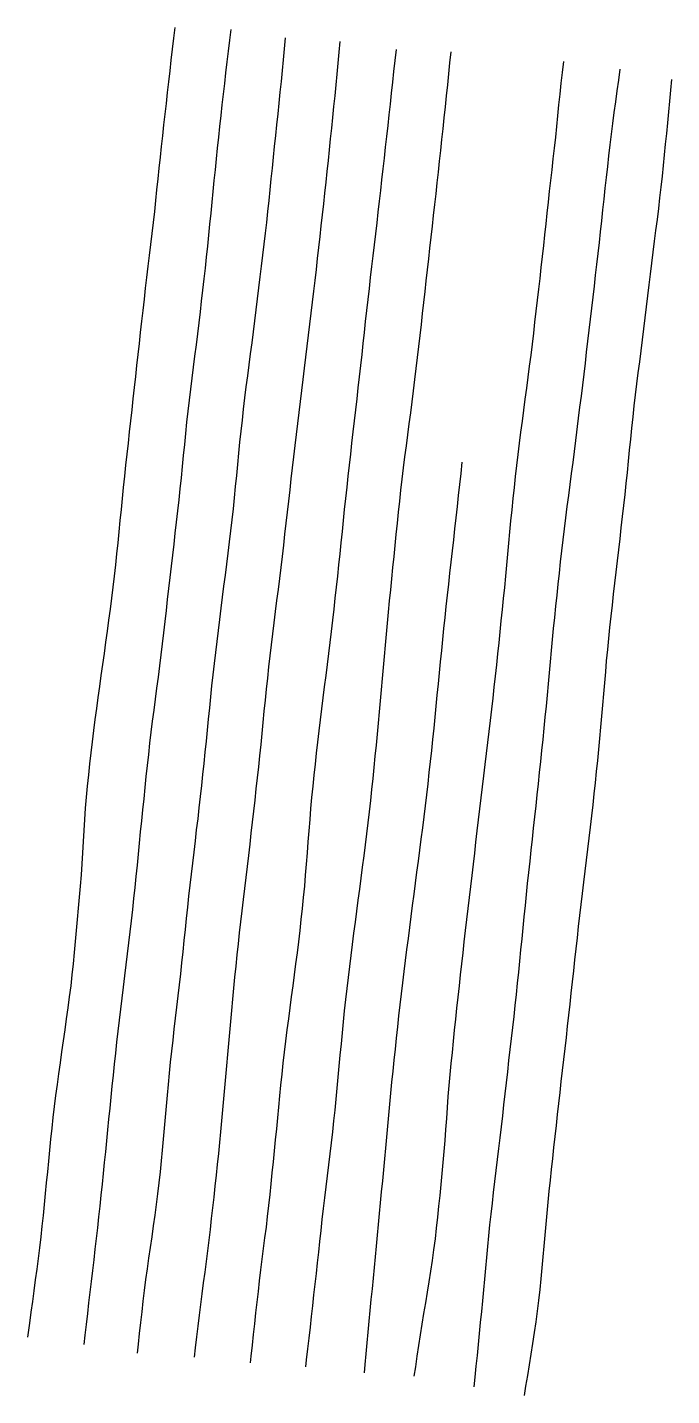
# Model space of a CAD drawing. Header units: metres. Extents: x 378910 to 378968, y 5843120 to 5843243.
import ezdxf

# ---------------------------------------------------------------- set-up
doc = ezdxf.new("R2010")
doc.units = ezdxf.units.M
for name, color, linetype, lineweight in [('A-Nord A.1 DA280', 70, 'Continuous', 30), ('A-Nord A.2 DA280', 72, 'Continuous', 30), ('A-Nord A.3 DA280', 74, 'Continuous', 30), ('A-Nord B.1 DA280', 150, 'Continuous', 30), ('A-Nord B.2 DA280', 152, 'Continuous', 30), ('A-Nord B.3 DA280', 154, 'Continuous', 30), ('BorWin 4.1 DA280', 31, 'Continuous', 30), ('BorWin 4.2 DA280', 30, 'Continuous', 30), ('DolWin 4.1 DA280', 211, 'Continuous', 30), ('DolWin 4.2 DA280', 241, 'Continuous', 30)]:
    doc.layers.add(name, color=color, linetype=linetype, lineweight=lineweight)

msp = doc.modelspace()

# ---------------------------------------------------------------- linework, layer by layer
at = {"layer": 'A-Nord A.1 DA280'}
msp.add_polyline3d([(378923.451, 5843243.181, 15.322), (378923.334, 5843242.2, 15.156), (378923.219, 5843241.22, 14.986), (378923.105, 5843240.243, 14.808), (378922.991, 5843239.267, 14.615), (378922.878, 5843238.293, 14.406), (378922.767, 5843237.326, 14.186), (378922.658, 5843236.357, 13.959), (378922.551, 5843235.392, 13.73), (378922.445, 5843234.421, 13.498), (378922.34, 5843233.454, 13.266), (378922.236, 5843232.491, 13.033), (378922.129, 5843231.523, 12.801), (378922.023, 5843230.553, 12.574), (378921.918, 5843229.582, 12.355), (378921.815, 5843228.607, 12.152), (378921.714, 5843227.631, 11.965), (378921.611, 5843226.652, 11.793), (378921.503, 5843225.671, 11.635), (378921.389, 5843224.692, 11.49), (378921.27, 5843223.705, 11.35), (378921.15, 5843222.721, 11.213), (378921.031, 5843221.741, 11.079), (378920.914, 5843220.751, 10.949), (378920.8, 5843219.77, 10.827), (378920.686, 5843218.779, 10.713), (378920.574, 5843217.789, 10.61), (378920.463, 5843216.806, 10.517), (378920.351, 5843215.813, 10.433), (378920.24, 5843214.823, 10.36), (378920.129, 5843213.83, 10.298), (378920.019, 5843212.839, 10.245), (378919.909, 5843211.842, 10.199), (378919.8, 5843210.852, 10.159), (378919.691, 5843209.861, 10.126), (378919.581, 5843208.863, 10.099), (378919.471, 5843207.869, 10.076), (378919.361, 5843206.877, 10.056), (378919.252, 5843205.883, 10.04), (378919.144, 5843204.891, 10.024), (378919.036, 5843203.896, 10.007), (378918.929, 5843202.901, 9.989), (378918.824, 5843201.906, 9.973), (378918.722, 5843200.913, 9.959), (378918.621, 5843199.915, 9.945), (378918.523, 5843198.921, 9.936), (378918.425, 5843197.922, 9.93), (378918.328, 5843196.93, 9.928), (378918.226, 5843195.934, 9.93), (378918.121, 5843194.944, 9.934), (378918.009, 5843193.95, 9.94), (378917.889, 5843192.955, 9.947), (378917.764, 5843191.964, 9.954), (378917.635, 5843190.974, 9.961), (378917.503, 5843189.978, 9.968), (378917.372, 5843188.99, 9.972), (378917.238, 5843188.001, 9.977), (378917.101, 5843187.006, 9.981), (378916.963, 5843186.018, 9.983), (378916.823, 5843185.024, 9.983), (378916.684, 5843184.033, 9.98), (378916.548, 5843183.048, 9.976), (378916.414, 5843182.054, 9.972), (378916.283, 5843181.065, 9.97), (378916.157, 5843180.074, 9.97), (378916.033, 5843179.077, 9.969), (378915.915, 5843178.085, 9.97), (378915.801, 5843177.092, 9.972), (378915.693, 5843176.098, 9.973), (378915.59, 5843175.101, 9.97), (378915.495, 5843174.108, 9.961), (378915.413, 5843173.113, 9.947), (378915.343, 5843172.114, 9.932), (378915.285, 5843171.113, 9.92), (378915.234, 5843170.118, 9.912), (378915.181, 5843169.122, 9.911), (378915.12, 5843168.124, 9.915), (378915.047, 5843167.123, 9.923), (378914.964, 5843166.128, 9.93), (378914.872, 5843165.132, 9.932), (378914.778, 5843164.135, 9.926), (378914.686, 5843163.138, 9.916), (378914.598, 5843162.144, 9.91), (378914.515, 5843161.148, 9.917), (378914.427, 5843160.156, 9.941), (378914.329, 5843159.156, 9.983), (378914.224, 5843158.163, 10.038), (378914.11, 5843157.176, 10.106), (378913.984, 5843156.187, 10.184), (378913.85, 5843155.197, 10.271), (378913.712, 5843154.213, 10.363), (378913.572, 5843153.223, 10.46), (378913.432, 5843152.236, 10.564), (378913.293, 5843151.257, 10.676), (378913.154, 5843150.275, 10.798), (378913.02, 5843149.291, 10.931), (378912.883, 5843148.309, 11.075), (378912.751, 5843147.333, 11.227), (378912.627, 5843146.352, 11.388), (378912.51, 5843145.374, 11.556), (378912.402, 5843144.397, 11.73), (378912.3, 5843143.415, 11.909), (378912.205, 5843142.438, 12.09), (378912.11, 5843141.458, 12.273), (378912.015, 5843140.486, 12.457), (378911.92, 5843139.505, 12.647), (378911.827, 5843138.53, 12.843), (378911.735, 5843137.556, 13.046), (378911.633, 5843136.583, 13.256), (378911.525, 5843135.611, 13.478), (378911.414, 5843134.646, 13.711), (378911.299, 5843133.679, 13.946), (378911.18, 5843132.717, 14.181), (378911.058, 5843131.755, 14.416), (378910.932, 5843130.789, 14.65), (378910.803, 5843129.822, 14.874), (378910.672, 5843128.855, 15.085), (378910.538, 5843127.885, 15.287), (378910.401, 5843126.915, 15.484), (378910.22, 5843125.646, 15.737)], dxfattribs=at)
at = {"layer": 'A-Nord A.2 DA280'}
msp.add_polyline3d([(378928.467, 5843242.991, 15.594), (378928.35, 5843242.019, 15.377), (378928.234, 5843241.051, 15.158), (378928.12, 5843240.083, 14.934), (378928.007, 5843239.112, 14.703), (378927.897, 5843238.145, 14.464), (378927.789, 5843237.186, 14.222), (378927.68, 5843236.22, 13.978), (378927.572, 5843235.258, 13.738), (378927.466, 5843234.291, 13.499), (378927.361, 5843233.325, 13.264), (378927.26, 5843232.354, 13.034), (378927.16, 5843231.382, 12.811), (378927.057, 5843230.41, 12.599), (378926.958, 5843229.442, 12.396), (378926.86, 5843228.465, 12.2), (378926.764, 5843227.487, 12.013), (378926.668, 5843226.507, 11.841), (378926.571, 5843225.524, 11.684), (378926.472, 5843224.539, 11.54), (378926.371, 5843223.554, 11.399), (378926.269, 5843222.569, 11.258), (378926.163, 5843221.581, 11.115), (378926.054, 5843220.604, 10.976), (378925.94, 5843219.614, 10.839), (378925.826, 5843218.627, 10.712), (378925.711, 5843217.646, 10.597), (378925.593, 5843216.657, 10.49), (378925.473, 5843215.669, 10.393), (378925.35, 5843214.68, 10.302), (378925.225, 5843213.69, 10.219), (378925.099, 5843212.7, 10.143), (378924.974, 5843211.711, 10.074), (378924.85, 5843210.718, 10.016), (378924.73, 5843209.731, 9.969), (378924.616, 5843208.737, 9.934), (378924.509, 5843207.743, 9.916), (378924.409, 5843206.75, 9.914), (378924.311, 5843205.754, 9.921), (378924.211, 5843204.756, 9.93), (378924.112, 5843203.766, 9.937), (378924.01, 5843202.771, 9.94), (378923.907, 5843201.771, 9.938), (378923.801, 5843200.78, 9.932), (378923.693, 5843199.787, 9.921), (378923.58, 5843198.795, 9.906), (378923.465, 5843197.801, 9.887), (378923.349, 5843196.805, 9.868), (378923.232, 5843195.814, 9.852), (378923.118, 5843194.821, 9.839), (378923.004, 5843193.824, 9.832), (378922.89, 5843192.83, 9.83), (378922.777, 5843191.84, 9.833), (378922.665, 5843190.843, 9.841), (378922.554, 5843189.854, 9.854), (378922.441, 5843188.857, 9.869), (378922.325, 5843187.862, 9.882), (378922.206, 5843186.872, 9.891), (378922.082, 5843185.881, 9.893), (378921.952, 5843184.888, 9.891), (378921.816, 5843183.894, 9.888), (378921.686, 5843182.906, 9.887), (378921.556, 5843181.915, 9.886), (378921.429, 5843180.924, 9.885), (378921.307, 5843179.932, 9.886), (378921.19, 5843178.939, 9.886), (378921.077, 5843177.945, 9.889), (378920.968, 5843176.948, 9.894), (378920.862, 5843175.949, 9.903), (378920.758, 5843174.961, 9.918), (378920.656, 5843173.967, 9.935), (378920.553, 5843172.974, 9.954), (378920.449, 5843171.973, 9.975), (378920.351, 5843170.982, 9.997), (378920.253, 5843169.988, 10.016), (378920.156, 5843168.997, 10.029), (378920.057, 5843167.999, 10.036), (378919.956, 5843166.998, 10.036), (378919.854, 5843166.005, 10.031), (378919.748, 5843165.015, 10.021), (378919.638, 5843164.021, 10.007), (378919.523, 5843163.024, 9.992), (378919.407, 5843162.033, 9.979), (378919.29, 5843161.04, 9.972), (378919.172, 5843160.047, 9.972), (378919.056, 5843159.052, 9.981), (378918.938, 5843158.061, 10.002), (378918.819, 5843157.072, 10.039), (378918.698, 5843156.076, 10.089), (378918.579, 5843155.088, 10.152), (378918.46, 5843154.099, 10.229), (378918.342, 5843153.106, 10.32), (378918.227, 5843152.119, 10.421), (378918.116, 5843151.133, 10.532), (378918.008, 5843150.146, 10.652), (378917.903, 5843149.156, 10.78), (378917.802, 5843148.175, 10.915), (378917.704, 5843147.188, 11.06), (378917.607, 5843146.205, 11.213), (378917.509, 5843145.226, 11.375), (378917.412, 5843144.243, 11.55), (378917.315, 5843143.267, 11.736), (378917.218, 5843142.29, 11.932), (378917.119, 5843141.317, 12.131), (378917.019, 5843140.341, 12.332), (378916.918, 5843139.368, 12.534), (378916.815, 5843138.394, 12.733), (378916.709, 5843137.418, 12.933), (378916.601, 5843136.444, 13.141), (378916.498, 5843135.474, 13.366), (378916.393, 5843134.511, 13.601), (378916.284, 5843133.545, 13.844), (378916.171, 5843132.585, 14.089), (378916.056, 5843131.626, 14.337), (378915.942, 5843130.661, 14.585), (378915.828, 5843129.697, 14.825), (378915.714, 5843128.729, 15.056), (378915.601, 5843127.762, 15.28), (378915.489, 5843126.796, 15.502), (378915.378, 5843125.829, 15.725), (378915.282, 5843124.987, 15.917)], dxfattribs=at)
at = {"layer": 'A-Nord A.3 DA280'}
msp.add_polyline3d([(378933.338, 5843242.234, 15.536), (378933.25, 5843241.253, 15.339), (378933.161, 5843240.277, 15.142), (378933.07, 5843239.302, 14.944), (378932.976, 5843238.328, 14.741), (378932.88, 5843237.353, 14.53), (378932.783, 5843236.381, 14.312), (378932.683, 5843235.41, 14.092), (378932.581, 5843234.442, 13.871), (378932.48, 5843233.472, 13.649), (378932.377, 5843232.499, 13.425), (378932.276, 5843231.53, 13.204), (378932.177, 5843230.56, 12.987), (378932.075, 5843229.585, 12.778), (378931.975, 5843228.615, 12.576), (378931.875, 5843227.638, 12.379), (378931.771, 5843226.662, 12.188), (378931.663, 5843225.685, 12.005), (378931.551, 5843224.704, 11.832), (378931.436, 5843223.723, 11.667), (378931.32, 5843222.744, 11.507), (378931.203, 5843221.768, 11.351), (378931.083, 5843220.785, 11.195), (378930.962, 5843219.803, 11.043), (378930.84, 5843218.819, 10.898), (378930.72, 5843217.835, 10.767), (378930.597, 5843216.851, 10.647), (378930.472, 5843215.867, 10.541), (378930.345, 5843214.88, 10.449), (378930.216, 5843213.891, 10.37), (378930.088, 5843212.9, 10.305), (378929.96, 5843211.91, 10.25), (378929.835, 5843210.919, 10.205), (378929.713, 5843209.93, 10.167), (378929.594, 5843208.934, 10.132), (378929.479, 5843207.944, 10.102), (378929.368, 5843206.949, 10.079), (378929.266, 5843205.953, 10.067), (378929.168, 5843204.959, 10.061), (378929.072, 5843203.962, 10.058), (378928.976, 5843202.969, 10.054), (378928.878, 5843201.975, 10.052), (378928.776, 5843200.98, 10.053), (378928.669, 5843199.984, 10.058), (378928.558, 5843198.991, 10.062), (378928.443, 5843197.995, 10.062), (378928.326, 5843197.004, 10.06), (378928.204, 5843196.012, 10.055), (378928.079, 5843195.019, 10.051), (378927.956, 5843194.024, 10.048), (378927.831, 5843193.034, 10.043), (378927.706, 5843192.044, 10.036), (378927.581, 5843191.052, 10.026), (378927.455, 5843190.058, 10.016), (378927.329, 5843189.063, 10.004), (378927.206, 5843188.075, 9.992), (378927.085, 5843187.081, 9.978), (378926.969, 5843186.087, 9.967), (378926.858, 5843185.094, 9.959), (378926.751, 5843184.099, 9.953), (378926.647, 5843183.102, 9.947), (378926.55, 5843182.109, 9.942), (378926.453, 5843181.115, 9.938), (378926.354, 5843180.12, 9.935), (378926.254, 5843179.128, 9.932), (378926.152, 5843178.132, 9.929), (378926.05, 5843177.136, 9.928), (378925.945, 5843176.142, 9.931), (378925.838, 5843175.152, 9.936), (378925.729, 5843174.153, 9.943), (378925.617, 5843173.163, 9.948), (378925.499, 5843172.166, 9.952), (378925.378, 5843171.172, 9.953), (378925.262, 5843170.177, 9.954), (378925.144, 5843169.185, 9.955), (378925.026, 5843168.195, 9.958), (378924.908, 5843167.197, 9.961), (378924.795, 5843166.21, 9.962), (378924.685, 5843165.215, 9.964), (378924.578, 5843164.221, 9.966), (378924.474, 5843163.219, 9.972), (378924.371, 5843162.232, 9.983), (378924.268, 5843161.236, 10.001), (378924.162, 5843160.24, 10.023), (378924.054, 5843159.249, 10.05), (378923.946, 5843158.255, 10.085), (378923.835, 5843157.262, 10.125), (378923.721, 5843156.267, 10.167), (378923.606, 5843155.273, 10.212), (378923.49, 5843154.28, 10.261), (378923.374, 5843153.294, 10.318), (378923.259, 5843152.301, 10.383), (378923.147, 5843151.31, 10.458), (378923.039, 5843150.318, 10.545), (378922.938, 5843149.332, 10.646), (378922.842, 5843148.338, 10.763), (378922.752, 5843147.358, 10.892), (378922.666, 5843146.369, 11.038), (378922.582, 5843145.384, 11.194), (378922.497, 5843144.4, 11.355), (378922.41, 5843143.421, 11.522), (378922.319, 5843142.438, 11.695), (378922.225, 5843141.459, 11.874), (378922.126, 5843140.478, 12.059), (378922.021, 5843139.507, 12.248), (378921.906, 5843138.526, 12.446), (378921.784, 5843137.561, 12.65), (378921.652, 5843136.592, 12.864), (378921.515, 5843135.627, 13.086), (378921.376, 5843134.662, 13.311), (378921.236, 5843133.698, 13.541), (378921.097, 5843132.735, 13.775), (378920.962, 5843131.775, 14.012), (378920.831, 5843130.812, 14.251), (378920.708, 5843129.852, 14.49), (378920.591, 5843128.889, 14.73), (378920.478, 5843127.919, 14.968), (378920.369, 5843126.957, 15.203), (378920.262, 5843125.988, 15.438), (378920.157, 5843125.025, 15.671), (378920.07, 5843124.22, 15.865)], dxfattribs=at)
at = {"layer": 'A-Nord B.1 DA280'}
msp.add_polyline3d([(378938.266, 5843241.922, 15.546), (378938.165, 5843240.944, 15.352), (378938.067, 5843239.968, 15.156), (378937.973, 5843238.993, 14.955), (378937.883, 5843238.017, 14.745), (378937.793, 5843237.049, 14.529), (378937.7, 5843236.075, 14.305), (378937.604, 5843235.108, 14.08), (378937.503, 5843234.138, 13.852), (378937.4, 5843233.167, 13.622), (378937.298, 5843232.198, 13.394), (378937.197, 5843231.228, 13.174), (378937.096, 5843230.255, 12.961), (378936.991, 5843229.285, 12.757), (378936.885, 5843228.306, 12.555), (378936.779, 5843227.337, 12.358), (378936.671, 5843226.355, 12.167), (378936.563, 5843225.381, 11.987), (378936.454, 5843224.404, 11.814), (378936.343, 5843223.421, 11.646), (378936.231, 5843222.442, 11.484), (378936.117, 5843221.463, 11.326), (378936.001, 5843220.481, 11.172), (378935.884, 5843219.498, 11.026), (378935.767, 5843218.511, 10.887), (378935.648, 5843217.532, 10.761), (378935.527, 5843216.546, 10.643), (378935.408, 5843215.556, 10.533), (378935.289, 5843214.571, 10.432), (378935.171, 5843213.579, 10.343), (378935.054, 5843212.591, 10.267), (378934.936, 5843211.597, 10.202), (378934.819, 5843210.609, 10.147), (378934.7, 5843209.614, 10.098), (378934.58, 5843208.623, 10.057), (378934.46, 5843207.633, 10.022), (378934.339, 5843206.636, 9.993), (378934.222, 5843205.647, 9.971), (378934.105, 5843204.659, 9.955), (378933.988, 5843203.661, 9.944), (378933.872, 5843202.667, 9.942), (378933.758, 5843201.676, 9.942), (378933.644, 5843200.678, 9.942), (378933.531, 5843199.688, 9.939), (378933.417, 5843198.695, 9.933), (378933.303, 5843197.697, 9.925), (378933.191, 5843196.709, 9.918), (378933.074, 5843195.708, 9.913), (378932.953, 5843194.722, 9.911), (378932.831, 5843193.726, 9.914), (378932.707, 5843192.74, 9.919), (378932.581, 5843191.74, 9.922), (378932.458, 5843190.754, 9.922), (378932.336, 5843189.759, 9.919), (378932.215, 5843188.766, 9.914), (378932.096, 5843187.771, 9.905), (378931.98, 5843186.777, 9.894), (378931.867, 5843185.788, 9.882), (378931.758, 5843184.795, 9.875), (378931.652, 5843183.798, 9.873), (378931.549, 5843182.805, 9.876), (378931.45, 5843181.808, 9.88), (378931.352, 5843180.814, 9.884), (378931.254, 5843179.819, 9.883), (378931.153, 5843178.824, 9.879), (378931.049, 5843177.829, 9.873), (378930.944, 5843176.837, 9.868), (378930.835, 5843175.834, 9.864), (378930.727, 5843174.846, 9.862), (378930.617, 5843173.851, 9.863), (378930.507, 5843172.857, 9.865), (378930.395, 5843171.868, 9.866), (378930.28, 5843170.87, 9.866), (378930.165, 5843169.878, 9.867), (378930.048, 5843168.881, 9.869), (378929.93, 5843167.888, 9.871), (378929.812, 5843166.897, 9.876), (378929.693, 5843165.906, 9.882), (378929.574, 5843164.916, 9.889), (378929.456, 5843163.918, 9.895), (378929.341, 5843162.928, 9.9), (378929.229, 5843161.936, 9.907), (378929.12, 5843160.939, 9.915), (378929.015, 5843159.946, 9.931), (378928.909, 5843158.949, 9.961), (378928.809, 5843157.952, 10.01), (378928.712, 5843156.965, 10.072), (378928.618, 5843155.971, 10.14), (378928.525, 5843154.974, 10.209), (378928.434, 5843153.984, 10.278), (378928.343, 5843152.989, 10.347), (378928.253, 5843151.993, 10.415), (378928.165, 5843151.001, 10.485), (378928.078, 5843150.009, 10.56), (378927.993, 5843149.019, 10.642), (378927.908, 5843148.029, 10.737), (378927.821, 5843147.034, 10.851), (378927.737, 5843146.048, 10.987), (378927.651, 5843145.064, 11.141), (378927.56, 5843144.086, 11.309), (378927.464, 5843143.105, 11.487), (378927.362, 5843142.124, 11.671), (378927.258, 5843141.149, 11.858), (378927.153, 5843140.175, 12.047), (378927.046, 5843139.199, 12.243), (378926.94, 5843138.223, 12.451), (378926.835, 5843137.256, 12.669), (378926.724, 5843136.285, 12.897), (378926.607, 5843135.319, 13.133), (378926.491, 5843134.361, 13.379), (378926.374, 5843133.401, 13.634), (378926.253, 5843132.441, 13.887), (378926.129, 5843131.477, 14.134), (378926.005, 5843130.514, 14.371), (378925.882, 5843129.551, 14.599), (378925.761, 5843128.585, 14.818), (378925.641, 5843127.615, 15.03), (378925.522, 5843126.643, 15.237), (378925.403, 5843125.673, 15.442), (378925.284, 5843124.702, 15.647), (378925.178, 5843123.842, 15.827)], dxfattribs=at)
at = {"layer": 'A-Nord B.2 DA280'}
msp.add_polyline3d([(378943.304, 5843241.181, 15.415), (378943.191, 5843240.201, 15.229), (378943.081, 5843239.226, 15.042), (378942.974, 5843238.25, 14.849), (378942.869, 5843237.275, 14.65), (378942.766, 5843236.302, 14.438), (378942.662, 5843235.334, 14.219), (378942.555, 5843234.363, 14.001), (378942.446, 5843233.393, 13.786), (378942.335, 5843232.421, 13.571), (378942.223, 5843231.45, 13.353), (378942.111, 5843230.48, 13.131), (378942, 5843229.512, 12.909), (378941.889, 5843228.541, 12.691), (378941.78, 5843227.575, 12.483), (378941.67, 5843226.599, 12.28), (378941.56, 5843225.627, 12.087), (378941.448, 5843224.649, 11.903), (378941.335, 5843223.67, 11.729), (378941.22, 5843222.686, 11.563), (378941.106, 5843221.71, 11.403), (378940.99, 5843220.726, 11.249), (378940.876, 5843219.747, 11.105), (378940.764, 5843218.761, 10.97), (378940.652, 5843217.778, 10.844), (378940.541, 5843216.787, 10.724), (378940.431, 5843215.802, 10.615), (378940.322, 5843214.809, 10.518), (378940.213, 5843213.82, 10.435), (378940.103, 5843212.827, 10.364), (378939.992, 5843211.836, 10.3), (378939.879, 5843210.844, 10.24), (378939.766, 5843209.854, 10.183), (378939.653, 5843208.857, 10.128), (378939.54, 5843207.866, 10.083), (378939.428, 5843206.877, 10.055), (378939.315, 5843205.882, 10.046), (378939.202, 5843204.89, 10.051), (378939.088, 5843203.893, 10.06), (378938.978, 5843202.901, 10.07), (378938.868, 5843201.908, 10.077), (378938.761, 5843200.913, 10.08), (378938.656, 5843199.919, 10.081), (378938.554, 5843198.921, 10.079), (378938.452, 5843197.931, 10.074), (378938.349, 5843196.932, 10.065), (378938.247, 5843195.938, 10.054), (378938.143, 5843194.945, 10.041), (378938.037, 5843193.948, 10.028), (378937.929, 5843192.956, 10.013), (378937.817, 5843191.96, 9.998), (378937.704, 5843190.972, 9.985), (378937.588, 5843189.978, 9.976), (378937.471, 5843188.982, 9.972), (378937.353, 5843187.989, 9.969), (378937.231, 5843186.994, 9.964), (378937.108, 5843186.004, 9.96), (378936.984, 5843185.012, 9.956), (378936.859, 5843184.021, 9.951), (378936.734, 5843183.029, 9.944), (378936.609, 5843182.033, 9.937), (378936.489, 5843181.044, 9.932), (378936.369, 5843180.052, 9.929), (378936.251, 5843179.055, 9.926), (378936.137, 5843178.065, 9.92), (378936.027, 5843177.071, 9.914), (378935.92, 5843176.075, 9.908), (378935.819, 5843175.082, 9.907), (378935.724, 5843174.086, 9.911), (378935.636, 5843173.089, 9.921), (378935.553, 5843172.095, 9.936), (378935.474, 5843171.098, 9.952), (378935.397, 5843170.103, 9.968), (378935.319, 5843169.1, 9.98), (378935.24, 5843168.103, 9.988), (378935.158, 5843167.105, 9.991), (378935.071, 5843166.114, 9.991), (378934.977, 5843165.117, 9.993), (378934.876, 5843164.12, 9.997), (378934.767, 5843163.126, 10.003), (378934.653, 5843162.135, 10.01), (378934.535, 5843161.139, 10.021), (378934.414, 5843160.15, 10.036), (378934.288, 5843159.155, 10.059), (378934.159, 5843158.169, 10.088), (378934.027, 5843157.172, 10.123), (378933.896, 5843156.187, 10.163), (378933.764, 5843155.19, 10.209), (378933.635, 5843154.206, 10.264), (378933.508, 5843153.214, 10.329), (378933.385, 5843152.222, 10.406), (378933.268, 5843151.238, 10.495), (378933.154, 5843150.247, 10.598), (378933.045, 5843149.257, 10.715), (378932.943, 5843148.273, 10.846), (378932.847, 5843147.293, 10.988), (378932.752, 5843146.304, 11.138), (378932.656, 5843145.326, 11.288), (378932.559, 5843144.334, 11.441), (378932.462, 5843143.355, 11.59), (378932.364, 5843142.37, 11.741), (378932.265, 5843141.386, 11.894), (378932.166, 5843140.407, 12.051), (378932.066, 5843139.423, 12.214), (378931.963, 5843138.444, 12.384), (378931.857, 5843137.466, 12.566), (378931.746, 5843136.491, 12.763), (378931.63, 5843135.52, 12.983), (378931.508, 5843134.56, 13.223), (378931.387, 5843133.604, 13.476), (378931.263, 5843132.642, 13.733), (378931.142, 5843131.683, 13.984), (378931.026, 5843130.72, 14.23), (378930.912, 5843129.754, 14.472), (378930.802, 5843128.79, 14.71), (378930.694, 5843127.825, 14.94), (378930.587, 5843126.858, 15.164), (378930.482, 5843125.888, 15.387), (378930.376, 5843124.919, 15.61), (378930.27, 5843123.953, 15.833), (378930.206, 5843123.362, 15.968)], dxfattribs=at)
at = {"layer": 'A-Nord B.3 DA280'}
msp.add_polyline3d([(378948.207, 5843240.982, 15.245), (378948.107, 5843239.991, 15.13), (378948.005, 5843239.003, 15.009), (378947.902, 5843238.016, 14.879), (378947.798, 5843237.032, 14.739), (378947.693, 5843236.049, 14.589), (378947.589, 5843235.067, 14.425), (378947.485, 5843234.087, 14.245), (378947.381, 5843233.113, 14.051), (378947.277, 5843232.14, 13.846), (378947.172, 5843231.166, 13.638), (378947.066, 5843230.196, 13.429), (378946.958, 5843229.224, 13.218), (378946.853, 5843228.25, 13.011), (378946.746, 5843227.279, 12.807), (378946.638, 5843226.302, 12.604), (378946.529, 5843225.329, 12.405), (378946.418, 5843224.352, 12.208), (378946.308, 5843223.383, 12.018), (378946.198, 5843222.403, 11.827), (378946.087, 5843221.427, 11.641), (378945.976, 5843220.447, 11.46), (378945.867, 5843219.469, 11.289), (378945.758, 5843218.488, 11.134), (378945.649, 5843217.504, 10.997), (378945.54, 5843216.519, 10.879), (378945.429, 5843215.53, 10.776), (378945.316, 5843214.539, 10.686), (378945.201, 5843213.548, 10.605), (378945.083, 5843212.556, 10.529), (378944.964, 5843211.57, 10.456), (378944.841, 5843210.577, 10.384), (378944.714, 5843209.593, 10.313), (378944.583, 5843208.6, 10.245), (378944.453, 5843207.611, 10.181), (378944.323, 5843206.619, 10.124), (378944.193, 5843205.629, 10.08), (378944.065, 5843204.637, 10.052), (378943.941, 5843203.648, 10.038), (378943.823, 5843202.653, 10.036), (378943.708, 5843201.656, 10.039), (378943.598, 5843200.67, 10.043), (378943.492, 5843199.676, 10.042), (378943.388, 5843198.679, 10.037), (378943.286, 5843197.686, 10.026), (378943.185, 5843196.687, 10.012), (378943.086, 5843195.695, 9.996), (378942.987, 5843194.702, 9.981), (378942.887, 5843193.704, 9.971), (378942.79, 5843192.71, 9.97), (378942.693, 5843191.714, 9.972), (378942.598, 5843190.719, 9.977), (378942.504, 5843189.725, 9.982), (378942.409, 5843188.726, 9.987), (378942.316, 5843187.731, 9.99), (378942.224, 5843186.732, 9.989), (378942.135, 5843185.741, 9.987), (378942.046, 5843184.742, 9.982), (378941.958, 5843183.749, 9.974), (378941.866, 5843182.747, 9.964), (378941.774, 5843181.755, 9.951), (378941.682, 5843180.758, 9.94), (378941.591, 5843179.766, 9.93), (378941.499, 5843178.767, 9.921), (378941.406, 5843177.775, 9.914), (378941.308, 5843176.777, 9.911), (378941.206, 5843175.785, 9.911), (378941.1, 5843174.788, 9.911), (378940.992, 5843173.795, 9.908), (378940.881, 5843172.8, 9.903), (378940.767, 5843171.81, 9.901), (378940.65, 5843170.813, 9.904), (378940.528, 5843169.824, 9.913), (378940.402, 5843168.834, 9.928), (378940.271, 5843167.835, 9.944), (378940.139, 5843166.847, 9.958), (378940.008, 5843165.856, 9.97), (378939.876, 5843164.864, 9.981), (378939.745, 5843163.873, 9.989), (378939.616, 5843162.884, 9.996), (378939.487, 5843161.891, 10), (378939.361, 5843160.897, 10.005), (378939.237, 5843159.904, 10.013), (378939.115, 5843158.914, 10.027), (378938.993, 5843157.921, 10.049), (378938.875, 5843156.929, 10.08), (378938.761, 5843155.936, 10.118), (378938.653, 5843154.941, 10.162), (378938.552, 5843153.951, 10.212), (378938.454, 5843152.957, 10.271), (378938.359, 5843151.963, 10.339), (378938.265, 5843150.969, 10.418), (378938.174, 5843149.979, 10.511), (378938.083, 5843148.99, 10.623), (378937.991, 5843148.002, 10.755), (378937.895, 5843147.019, 10.904), (378937.797, 5843146.033, 11.064), (378937.694, 5843145.051, 11.231), (378937.587, 5843144.074, 11.393), (378937.478, 5843143.095, 11.544), (378937.365, 5843142.11, 11.686), (378937.249, 5843141.127, 11.818), (378937.129, 5843140.137, 11.943), (378937.01, 5843139.154, 12.059), (378936.889, 5843138.168, 12.173), (378936.768, 5843137.185, 12.296), (378936.65, 5843136.203, 12.442), (378936.539, 5843135.223, 12.62), (378936.435, 5843134.25, 12.835), (378936.335, 5843133.29, 13.076), (378936.23, 5843132.324, 13.332), (378936.123, 5843131.364, 13.588), (378936.013, 5843130.401, 13.841), (378935.903, 5843129.441, 14.085), (378935.794, 5843128.472, 14.32), (378935.689, 5843127.508, 14.539), (378935.581, 5843126.537, 14.754), (378935.471, 5843125.564, 14.973), (378935.359, 5843124.597, 15.19), (378935.248, 5843123.629, 15.405), (378935.172, 5843122.978, 15.549)], dxfattribs=at)
at = {"layer": 'BorWin 4.1 DA280'}
msp.add_polyline3d([(378963.383, 5843239.421, 15.56), (378963.244, 5843238.446, 15.363), (378963.108, 5843237.475, 15.163), (378962.977, 5843236.505, 14.96), (378962.848, 5843235.534, 14.751), (378962.723, 5843234.568, 14.532), (378962.603, 5843233.603, 14.306), (378962.488, 5843232.637, 14.08), (378962.372, 5843231.66, 13.857), (378962.26, 5843230.692, 13.641), (378962.151, 5843229.724, 13.433), (378962.044, 5843228.751, 13.233), (378961.938, 5843227.771, 13.039), (378961.831, 5843226.798, 12.853), (378961.723, 5843225.818, 12.664), (378961.616, 5843224.845, 12.477), (378961.506, 5843223.868, 12.292), (378961.396, 5843222.89, 12.111), (378961.285, 5843221.913, 11.934), (378961.173, 5843220.932, 11.763), (378961.06, 5843219.953, 11.602), (378960.945, 5843218.97, 11.452), (378960.83, 5843217.987, 11.313), (378960.715, 5843217.002, 11.18), (378960.6, 5843216.02, 11.051), (378960.483, 5843215.033, 10.93), (378960.367, 5843214.048, 10.821), (378960.25, 5843213.053, 10.722), (378960.133, 5843212.066, 10.636), (378960.015, 5843211.078, 10.556), (378959.895, 5843210.091, 10.483), (378959.771, 5843209.096, 10.416), (378959.648, 5843208.107, 10.357), (378959.401, 5843206.125, 10.265), (378959.274, 5843205.133, 10.232), (378959.145, 5843204.14, 10.204), (378959.016, 5843203.148, 10.18), (378958.888, 5843202.16, 10.16), (378958.759, 5843201.167, 10.144), (378958.632, 5843200.177, 10.131), (378958.507, 5843199.185, 10.119), (378958.382, 5843198.193, 10.108), (378958.261, 5843197.199, 10.097), (378958.143, 5843196.204, 10.085), (378958.029, 5843195.212, 10.073), (378957.919, 5843194.219, 10.063), (378957.813, 5843193.223, 10.057), (378957.709, 5843192.228, 10.052), (378957.604, 5843191.233, 10.049), (378957.501, 5843190.238, 10.048), (378957.403, 5843189.247, 10.049), (378957.308, 5843188.249, 10.053), (378957.216, 5843187.252, 10.059), (378957.124, 5843186.26, 10.066), (378957.032, 5843185.264, 10.071), (378956.939, 5843184.267, 10.074), (378956.846, 5843183.27, 10.073), (378956.751, 5843182.276, 10.071), (378956.655, 5843181.276, 10.07), (378956.558, 5843180.284, 10.072), (378956.456, 5843179.289, 10.078), (378956.353, 5843178.294, 10.084), (378956.25, 5843177.304, 10.088), (378956.146, 5843176.309, 10.093), (378956.041, 5843175.312, 10.101), (378955.936, 5843174.318, 10.112), (378955.829, 5843173.323, 10.128), (378955.721, 5843172.329, 10.147), (378955.612, 5843171.337, 10.167), (378955.502, 5843170.344, 10.182), (378955.394, 5843169.346, 10.194), (378955.287, 5843168.354, 10.204), (378955.18, 5843167.36, 10.214), (378955.075, 5843166.368, 10.222), (378954.971, 5843165.372, 10.226), (378954.869, 5843164.375, 10.224), (378954.768, 5843163.38, 10.218), (378954.669, 5843162.385, 10.209), (378954.572, 5843161.393, 10.197), (378954.475, 5843160.396, 10.186), (378954.376, 5843159.399, 10.178), (378954.276, 5843158.407, 10.175), (378954.175, 5843157.411, 10.179), (378954.072, 5843156.413, 10.193), (378953.963, 5843155.42, 10.222), (378953.851, 5843154.431, 10.265), (378953.737, 5843153.435, 10.32), (378953.625, 5843152.449, 10.383), (378953.511, 5843151.453, 10.453), (378953.398, 5843150.466, 10.526), (378953.285, 5843149.47, 10.604), (378953.174, 5843148.485, 10.688), (378953.063, 5843147.494, 10.781), (378952.951, 5843146.502, 10.884), (378952.838, 5843145.519, 10.996), (378952.722, 5843144.531, 11.12), (378952.607, 5843143.552, 11.257), (378952.491, 5843142.568, 11.405), (378952.372, 5843141.585, 11.559), (378952.255, 5843140.605, 11.716), (378952.14, 5843139.625, 11.879), (378952.023, 5843138.646, 12.048), (378951.909, 5843137.67, 12.225), (378951.797, 5843136.693, 12.413), (378951.689, 5843135.72, 12.611), (378951.588, 5843134.748, 12.819), (378951.497, 5843133.776, 13.033), (378951.41, 5843132.802, 13.249), (378951.32, 5843131.828, 13.46), (378951.228, 5843130.856, 13.673), (378951.136, 5843129.885, 13.893), (378951.042, 5843128.915, 14.114), (378950.949, 5843127.941, 14.325), (378950.854, 5843126.963, 14.515), (378950.757, 5843125.983, 14.69), (378950.66, 5843125.005, 14.856), (378950.561, 5843124.021, 15.016), (378950.463, 5843123.041, 15.172), (378950.366, 5843122.056, 15.329), (378950.28, 5843121.18, 15.468)], dxfattribs=at)
at = {"layer": 'BorWin 4.2 DA280'}
msp.add_polyline3d([(378968.022, 5843238.506, 15.709), (378967.927, 5843237.531, 15.485), (378967.833, 5843236.565, 15.261), (378967.737, 5843235.591, 15.031), (378967.644, 5843234.623, 14.794), (378967.551, 5843233.662, 14.544), (378967.457, 5843232.701, 14.282), (378967.361, 5843231.743, 14.016), (378967.262, 5843230.779, 13.753), (378967.161, 5843229.817, 13.5), (378967.055, 5843228.854, 13.261), (378966.944, 5843227.881, 13.038), (378966.83, 5843226.913, 12.836), (378966.71, 5843225.936, 12.65), (378966.588, 5843224.959, 12.477), (378966.466, 5843223.982, 12.31), (378966.344, 5843223.003, 12.142), (378966.222, 5843222.026, 11.972), (378966.1, 5843221.045, 11.803), (378965.98, 5843220.068, 11.645), (378965.861, 5843219.09, 11.497), (378965.741, 5843218.1, 11.355), (378965.623, 5843217.121, 11.219), (378965.503, 5843216.135, 11.089), (378965.382, 5843215.148, 10.969), (378965.257, 5843214.164, 10.865), (378965.127, 5843213.172, 10.776), (378964.999, 5843212.188, 10.697), (378964.874, 5843211.197, 10.625), (378964.756, 5843210.208, 10.562), (378964.643, 5843209.214, 10.505), (378964.534, 5843208.224, 10.45), (378964.428, 5843207.225, 10.398), (378964.326, 5843206.235, 10.353), (378964.226, 5843205.238, 10.314), (378964.126, 5843204.245, 10.278), (378964.024, 5843203.251, 10.248), (378963.918, 5843202.26, 10.228), (378963.81, 5843201.264, 10.214), (378963.702, 5843200.27, 10.202), (378963.592, 5843199.278, 10.192), (378963.479, 5843198.279, 10.184), (378963.367, 5843197.292, 10.175), (378963.253, 5843196.298, 10.167), (378963.138, 5843195.301, 10.16), (378963.022, 5843194.31, 10.153), (378962.905, 5843193.315, 10.146), (378962.79, 5843192.323, 10.139), (378962.677, 5843191.331, 10.134), (378962.566, 5843190.333, 10.13), (378962.46, 5843189.34, 10.126), (378962.357, 5843188.346, 10.122), (378962.257, 5843187.352, 10.117), (378962.163, 5843186.353, 10.111), (378962.074, 5843185.356, 10.107), (378961.992, 5843184.364, 10.107), (378961.911, 5843183.37, 10.112), (378961.828, 5843182.371, 10.12), (378961.74, 5843181.377, 10.13), (378961.648, 5843180.379, 10.14), (378961.554, 5843179.384, 10.147), (378961.457, 5843178.39, 10.151), (378961.357, 5843177.394, 10.151), (378961.256, 5843176.398, 10.148), (378961.153, 5843175.402, 10.144), (378961.047, 5843174.41, 10.14), (378960.938, 5843173.417, 10.136), (378960.825, 5843172.419, 10.129), (378960.71, 5843171.426, 10.121), (378960.592, 5843170.431, 10.114), (378960.472, 5843169.442, 10.114), (378960.351, 5843168.447, 10.117), (378960.229, 5843167.454, 10.117), (378960.108, 5843166.464, 10.116), (378959.99, 5843165.47, 10.117), (378959.874, 5843164.478, 10.12), (378959.76, 5843163.484, 10.123), (378959.647, 5843162.49, 10.124), (378959.535, 5843161.498, 10.127), (378959.424, 5843160.503, 10.132), (378959.315, 5843159.507, 10.141), (378959.205, 5843158.51, 10.152), (378959.097, 5843157.521, 10.167), (378958.989, 5843156.525, 10.188), (378958.882, 5843155.531, 10.219), (378958.773, 5843154.541, 10.259), (378958.663, 5843153.547, 10.306), (378958.55, 5843152.551, 10.358), (378958.436, 5843151.562, 10.416), (378958.321, 5843150.575, 10.479), (378958.206, 5843149.582, 10.55), (378958.092, 5843148.592, 10.631), (378957.98, 5843147.602, 10.727), (378957.869, 5843146.615, 10.835), (378957.759, 5843145.629, 10.953), (378957.649, 5843144.642, 11.081), (378957.541, 5843143.658, 11.217), (378957.43, 5843142.671, 11.359), (378957.323, 5843141.688, 11.509), (378957.219, 5843140.707, 11.663), (378957.117, 5843139.726, 11.819), (378957.017, 5843138.742, 11.972), (378956.918, 5843137.758, 12.125), (378956.822, 5843136.776, 12.28), (378956.728, 5843135.791, 12.441), (378956.638, 5843134.808, 12.606), (378956.551, 5843133.827, 12.776), (378956.465, 5843132.85, 12.953), (378956.378, 5843131.868, 13.143), (378956.285, 5843130.895, 13.348), (378956.185, 5843129.924, 13.563), (378956.077, 5843128.955, 13.783), (378955.962, 5843127.991, 14.003), (378955.836, 5843127.02, 14.229), (378955.701, 5843126.059, 14.455), (378955.554, 5843125.097, 14.681), (378955.399, 5843124.131, 14.903), (378955.242, 5843123.167, 15.125), (378955.084, 5843122.208, 15.349), (378954.925, 5843121.25, 15.578), (378954.784, 5843120.405, 15.782)], dxfattribs=at)
at = {"layer": 'DolWin 4.1 DA280'}
msp.add_polyline3d([(378949.207, 5843204.151, 9.77), (378949.096, 5843203.156, 9.766), (378948.987, 5843202.167, 9.769), (378948.877, 5843201.167, 9.774), (378948.767, 5843200.173, 9.78), (378948.657, 5843199.181, 9.782), (378948.547, 5843198.187, 9.781), (378948.437, 5843197.189, 9.777), (378948.327, 5843196.197, 9.772), (378948.217, 5843195.205, 9.768), (378948.106, 5843194.212, 9.764), (378947.996, 5843193.218, 9.761), (378947.886, 5843192.22, 9.761), (378947.778, 5843191.226, 9.764), (378947.671, 5843190.234, 9.768), (378947.565, 5843189.233, 9.769), (378947.463, 5843188.245, 9.766), (378947.362, 5843187.252, 9.763), (378947.263, 5843186.255, 9.762), (378947.164, 5843185.26, 9.763), (378947.067, 5843184.265, 9.765), (378946.969, 5843183.268, 9.766), (378946.871, 5843182.277, 9.766), (378946.772, 5843181.278, 9.763), (378946.674, 5843180.287, 9.756), (378946.573, 5843179.292, 9.746), (378946.469, 5843178.293, 9.733), (378946.362, 5843177.302, 9.722), (378946.252, 5843176.31, 9.714), (378946.139, 5843175.313, 9.707), (378946.025, 5843174.318, 9.702), (378945.907, 5843173.324, 9.698), (378945.785, 5843172.332, 9.697), (378945.66, 5843171.343, 9.696), (378945.531, 5843170.348, 9.695), (378945.402, 5843169.361, 9.694), (378945.27, 5843168.367, 9.695), (378945.141, 5843167.377, 9.695), (378945.012, 5843166.384, 9.699), (378944.883, 5843165.389, 9.707), (378944.754, 5843164.396, 9.721), (378944.626, 5843163.41, 9.736), (378944.499, 5843162.414, 9.75), (378944.372, 5843161.426, 9.762), (378944.244, 5843160.43, 9.772), (378944.117, 5843159.442, 9.781), (378943.991, 5843158.453, 9.792), (378943.867, 5843157.456, 9.807), (378943.747, 5843156.464, 9.83), (378943.633, 5843155.473, 9.86), (378943.524, 5843154.477, 9.901), (378943.42, 5843153.483, 9.953), (378943.317, 5843152.493, 10.013), (378943.212, 5843151.504, 10.084), (378943.107, 5843150.509, 10.166), (378943.003, 5843149.519, 10.26), (378942.903, 5843148.531, 10.369), (378942.805, 5843147.541, 10.494), (378942.71, 5843146.558, 10.631), (378942.617, 5843145.572, 10.777), (378942.522, 5843144.588, 10.927), (378942.428, 5843143.604, 11.083), (378942.336, 5843142.62, 11.246), (378942.247, 5843141.641, 11.413), (378942.158, 5843140.66, 11.583), (378942.069, 5843139.679, 11.755), (378941.977, 5843138.698, 11.928), (378941.884, 5843137.72, 12.104), (378941.79, 5843136.739, 12.289), (378941.698, 5843135.766, 12.486), (378941.609, 5843134.791, 12.699), (378941.518, 5843133.823, 12.928), (378941.425, 5843132.856, 13.179), (378941.331, 5843131.9, 13.447), (378941.236, 5843130.939, 13.722), (378941.141, 5843129.982, 13.987), (378941.047, 5843129.023, 14.234), (378940.953, 5843128.053, 14.465), (378940.861, 5843127.081, 14.679), (378940.77, 5843126.106, 14.887), (378940.68, 5843125.133, 15.098), (378940.589, 5843124.16, 15.318), (378940.5, 5843123.192, 15.543), (378940.433, 5843122.453, 15.716)], dxfattribs=at)
at = {"layer": 'DolWin 4.2 DA280'}
msp.add_polyline3d([(378958.306, 5843240.116, 15.543), (378958.197, 5843239.134, 15.354), (378958.09, 5843238.161, 15.163), (378957.985, 5843237.185, 14.961), (378957.884, 5843236.217, 14.743), (378957.786, 5843235.25, 14.504), (378957.688, 5843234.283, 14.253), (378957.589, 5843233.322, 14.008), (378957.483, 5843232.354, 13.773), (378957.373, 5843231.384, 13.552), (378957.261, 5843230.411, 13.342), (378957.151, 5843229.441, 13.136), (378957.043, 5843228.469, 12.931), (378956.933, 5843227.494, 12.727), (378956.827, 5843226.522, 12.527), (378956.721, 5843225.544, 12.33), (378956.617, 5843224.569, 12.141), (378956.512, 5843223.595, 11.957), (378956.406, 5843222.616, 11.777), (378956.298, 5843221.637, 11.597), (378956.186, 5843220.661, 11.421), (378956.071, 5843219.679, 11.251), (378955.956, 5843218.702, 11.089), (378955.843, 5843217.722, 10.936), (378955.731, 5843216.733, 10.794), (378955.615, 5843215.75, 10.668), (378955.497, 5843214.765, 10.558), (378955.375, 5843213.773, 10.464), (378955.25, 5843212.787, 10.384), (378955.121, 5843211.797, 10.311), (378954.99, 5843210.809, 10.242), (378954.857, 5843209.818, 10.175), (378954.727, 5843208.831, 10.11), (378954.599, 5843207.841, 10.047), (378954.475, 5843206.848, 9.992), (378954.353, 5843205.857, 9.947), (378954.232, 5843204.868, 9.915), (378954.112, 5843203.873, 9.894), (378953.997, 5843202.883, 9.88), (378953.884, 5843201.885, 9.874), (378953.778, 5843200.892, 9.878), (378953.677, 5843199.898, 9.889), (378953.58, 5843198.905, 9.902), (378953.484, 5843197.909, 9.913), (378953.388, 5843196.91, 9.919), (378953.294, 5843195.917, 9.921), (378953.201, 5843194.922, 9.925), (378953.109, 5843193.926, 9.929), (378953.014, 5843192.929, 9.932), (378952.915, 5843191.936, 9.928), (378952.813, 5843190.941, 9.918), (378952.711, 5843189.943, 9.904), (378952.61, 5843188.95, 9.89), (378952.508, 5843187.954, 9.878), (378952.403, 5843186.961, 9.871), (378952.297, 5843185.971, 9.866), (378952.189, 5843184.97, 9.862), (378952.082, 5843183.973, 9.856), (378951.975, 5843182.984, 9.851), (378951.865, 5843181.99, 9.847), (378951.752, 5843180.999, 9.844), (378951.634, 5843180.003, 9.843), (378951.511, 5843179.013, 9.844), (378951.385, 5843178.019, 9.85), (378951.261, 5843177.031, 9.858), (378951.138, 5843176.031, 9.869), (378951.019, 5843175.044, 9.88), (378950.902, 5843174.048, 9.887), (378950.785, 5843173.053, 9.886), (378950.668, 5843172.061, 9.881), (378950.554, 5843171.072, 9.875), (378950.438, 5843170.073, 9.868), (378950.321, 5843169.081, 9.862), (378950.203, 5843168.09, 9.857), (378950.087, 5843167.092, 9.854), (378949.974, 5843166.099, 9.85), (378949.862, 5843165.11, 9.849), (378949.747, 5843164.117, 9.852), (378949.628, 5843163.122, 9.859), (378949.509, 5843162.128, 9.869), (378949.392, 5843161.135, 9.881), (378949.279, 5843160.14, 9.895), (378949.168, 5843159.148, 9.911), (378949.058, 5843158.157, 9.928), (378948.948, 5843157.164, 9.949), (378948.838, 5843156.169, 9.977), (378948.731, 5843155.174, 10.01), (378948.626, 5843154.177, 10.051), (378948.523, 5843153.189, 10.101), (378948.421, 5843152.2, 10.161), (378948.319, 5843151.203, 10.231), (378948.217, 5843150.21, 10.31), (378948.119, 5843149.22, 10.401), (378948.029, 5843148.23, 10.509), (378947.951, 5843147.241, 10.631), (378947.882, 5843146.254, 10.762), (378947.813, 5843145.267, 10.9), (378947.74, 5843144.278, 11.045), (378947.661, 5843143.288, 11.194), (378947.579, 5843142.306, 11.346), (378947.494, 5843141.321, 11.501), (378947.407, 5843140.342, 11.658), (378947.314, 5843139.354, 11.817), (378947.217, 5843138.374, 11.98), (378947.117, 5843137.396, 12.149), (378947.015, 5843136.416, 12.328), (378946.909, 5843135.438, 12.519), (378946.795, 5843134.467, 12.722), (378946.671, 5843133.498, 12.941), (378946.537, 5843132.539, 13.176), (378946.391, 5843131.579, 13.43), (378946.24, 5843130.628, 13.692), (378946.085, 5843129.676, 13.954), (378945.929, 5843128.721, 14.211), (378945.774, 5843127.767, 14.47), (378945.622, 5843126.817, 14.733), (378945.471, 5843125.862, 14.997), (378945.323, 5843124.91, 15.255), (378945.176, 5843123.954, 15.51), (378945.031, 5843122.999, 15.763), (378944.903, 5843122.155, 15.985)], dxfattribs=at)

doc.saveas('drawing.dxf')
